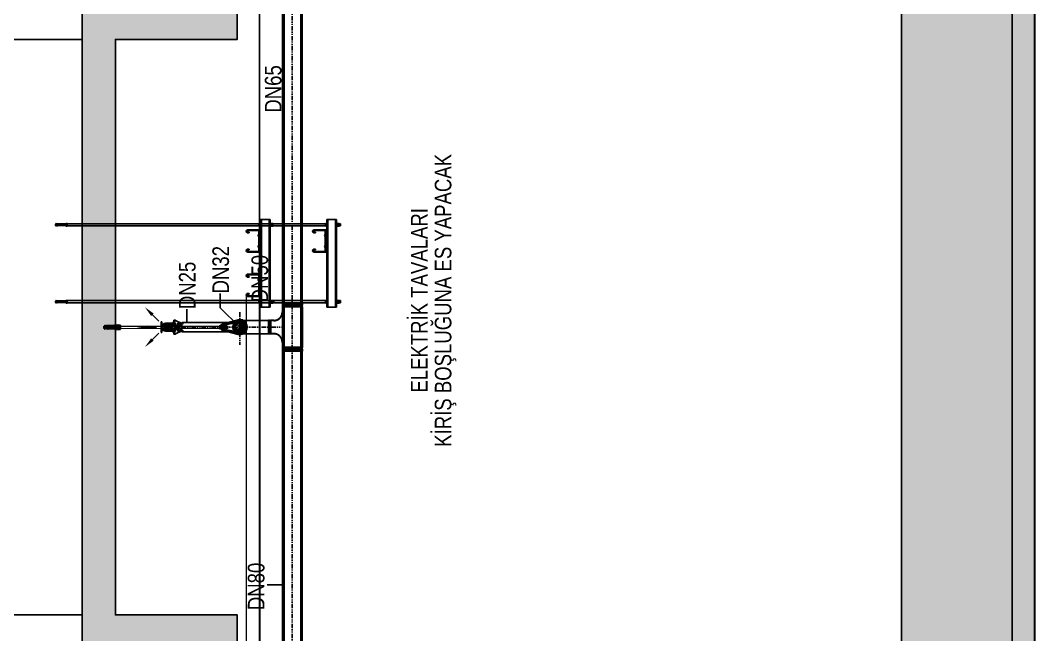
# Model space of a CAD drawing. Header units: millimetres. Extents: x -379292 to 1221486, y 92049 to 447512.
# Drawn here: x -29804 to -25218, y 187230 to 190005 of the extents above; entities that cross this region are included whole.
import ezdxf
from ezdxf.enums import TextEntityAlignment as Align

# ---------------------------------------------------------------- set-up
doc = ezdxf.new("R2010")
doc.units = ezdxf.units.MM
for name, pattern in [('ACISOTGB', [9, 4, -1, 1, -1, 1, -1]), ('CENTRE', [50.8, 31.75, -6.35, 6.35, -6.35]), ('HIDDEN', [9.525, 6.35, -3.175]), ('SOGUKSU1', [72, 60, -6, 0, -6])]:
    doc.linetypes.add(name, pattern=pattern)
for name, color, linetype in [('05_CONCRETE', 6, 'Continuous'), ('05_CONCRETE VIEW', 142, 'Continuous'), ('05_HATCH CONCRETE', 141, 'Continuous'), ('05_HATCH SOLID-1', 252, 'Continuous'), ('05_INSULATION MEMBRANE', 42, 'HIDDEN'), ('E-CT-TEXT', 7, 'Continuous'), ('M_FIRE_QRSC-K8-PENDENT SPRINKLER', 102, 'Continuous'), ('M_YANGIN_SPR_ CAP', 7, 'Continuous'), ('OZD_TAVA', 50, 'Continuous')]:
    doc.layers.add(name, color=color, linetype=linetype)
for name, color, linetype, lineweight in [('1-MIMARI', 8, 'Continuous', 9), ('1-YANGIN BORUSU-2', 5, 'SOGUKSU1', 30), ('1-YANGIN BORUSU-3', 1, 'SOGUKSU1', 30), ('e_kesit_cizgisi', 7, 'Continuous', 9)]:
    doc.layers.add(name, color=color, linetype=linetype, lineweight=lineweight)
doc.styles.add('DOA.ARIAL', font='arial.ttf')

# ---------------------------------------------------------------- blocks, each defined once
blk = doc.blocks.new('A$C6a8db8d0')
at = {"layer": '05_HATCH CONCRETE', "ltscale": 25, "transparency": 33554671}
h = blk.add_hatch(dxfattribs=at)
h.set_pattern_fill('ANSI33', color=256, scale=1.5, angle=180)
h.set_pattern_definition([(225, (-8686.666, 32930.851), (6.735192, -6.735192), []), (225, (-8693.402, 32930.851), (6.735192, -6.735192), [4.7625, -2.38125])])
h.paths.add_polyline_path([(-8675, 790), (-8675, 420), (-8725, 420), (-8725, 370), (9165, 370), (9165, 420), (9115, 420), (9115, 810), (9095, 810), (9095, 790), (5815, 790), (5815, 810), (5795, 810), (5795, 790), (-1895, 790), (-1895, 710), (-1845, 710), (-1845, 775), (-1635, 775), (-1635, 720), (-1595, 720), (-1595, 775), (-1335, 775), (-1335, 720), (-1295, 720), (-1295, 775), (-1090, 775), (-1090, 710), (-1040, 710), (-1040, 775), (-835, 775), (-835, 720), (-795, 720), (-795, 775), (-535, 775), (-535, 720), (-495, 720), (-495, 775), (-290, 775), (-290, 710), (-240, 710), (-240, 775), (-35, 775), (-35, 720), (5, 720), (5, 775), (265, 775), (265, 720), (305, 720), (305, 775), (510, 775), (510, 710), (560, 710), (560, 775), (765, 775), (765, 720), (805, 720), (805, 775), (1065, 775), (1065, 720), (1105, 720), (1105, 775), (1310, 775), (1310, 710), (1360, 710), (1360, 775), (1565, 775), (1565, 720), (1605, 720), (1605, 775), (1865, 775), (1865, 720), (1905, 720), (1905, 775), (2110, 775), (2110, 710), (2160, 710), (2160, 775), (2365, 775), (2365, 720), (2405, 720), (2405, 775), (2665, 775), (2665, 720), (2705, 720), (2705, 775), (2910, 775), (2910, 710), (2960, 710), (2960, 775), (3165, 775), (3165, 720), (3205, 720), (3205, 775), (3465, 775), (3465, 720), (3505, 720), (3505, 775), (3710, 775), (3710, 710), (3760, 710), (3760, 775), (3965, 775), (3965, 720), (4005, 720), (4005, 775), (4265, 775), (4265, 720), (4305, 720), (4305, 775), (4510, 775), (4510, 710), (4560, 710), (4560, 775), (4765, 775), (4765, 720), (4805, 720), (4805, 775), (5065, 775), (5065, 720), (5105, 720), (5105, 775), (5310, 775), (5310, 710), (5360, 710), (5360, 775), (5540, 775), (5540, 720), (5580, 720), (5580, 775), (5760, 775), (5760, 710), (5810, 710), (5810, 775), (6110, 775), (6110, 710), (6160, 710), (6160, 775), (6365, 775), (6365, 720), (6405, 720), (6405, 775), (6665, 775), (6665, 720), (6705, 720), (6705, 775), (6910, 775), (6910, 710), (6960, 710), (6960, 775), (7165, 775), (7165, 720), (7205, 720), (7205, 775), (7465, 775), (7465, 720), (7505, 720), (7505, 775), (7710, 775), (7710, 710), (7760, 710), (7760, 775), (7965, 775), (7965, 720), (8005, 720), (8005, 775), (8265, 775), (8265, 720), (8305, 720), (8305, 775), (8510, 775), (8510, 710), (8560, 710), (8560, 775), (8790, 775), (8790, 720), (8830, 720), (8830, 775), (9085, 775), (9085, 420), (-8645, 420), (-8645, 775), (-8270, 775), (-8270, 710), (-8220, 710), (-8220, 775), (-8015, 775), (-8015, 720), (-7975, 720), (-7975, 775), (-7715, 775), (-7715, 720), (-7675, 720), (-7675, 775), (-7470, 775), (-7470, 710), (-7420, 710), (-7420, 775), (-7215, 775), (-7215, 720), (-7175, 720), (-7175, 775), (-6915, 775), (-6915, 720), (-6875, 720), (-6875, 775), (-6670, 775), (-6670, 710), (-6620, 710), (-6620, 775), (-6415, 775), (-6415, 720), (-6375, 720), (-6375, 775), (-6115, 775), (-6115, 720), (-6075, 720), (-6075, 775), (-5870, 775), (-5870, 710), (-5820, 710), (-5820, 775), (-5615, 775), (-5615, 720), (-5575, 720), (-5575, 775), (-5315, 775), (-5315, 720), (-5275, 720), (-5275, 775), (-5070, 775), (-5070, 710), (-5020, 710), (-5020, 775), (-4815, 775), (-4815, 720), (-4775, 720), (-4775, 775), (-4515, 775), (-4515, 720), (-4475, 720), (-4475, 775), (-4270, 775), (-4270, 710), (-4220, 710), (-4220, 775), (-4015, 775), (-4015, 720), (-3975, 720), (-3975, 775), (-3715, 775), (-3715, 720), (-3675, 720), (-3675, 775), (-3470, 775), (-3470, 710), (-3420, 710), (-3420, 775), (-3215, 775), (-3215, 720), (-3175, 720), (-3175, 775), (-2915, 775), (-2915, 720), (-2875, 720), (-2875, 775), (-2670, 775), (-2670, 710), (-2620, 710), (-2620, 775), (-2435, 775), (-2435, 720), (-2395, 720), (-2395, 775), (-2175, 775), (-2175, 720), (-2135, 720), (-2135, 775), (-1955, 775), (-1955, 710), (-1905, 710), (-1905, 790)])
at = {"layer": '05_HATCH SOLID-1', "ltscale": 25}
h = blk.add_hatch(dxfattribs=at)
h.set_pattern_fill('AR-CONC', color=256, scale=0.025)
h.set_pattern_definition([(50, (-8686.6663, 32930.8506), (4.55461672, -0.39847714), [0.47625, -5.23875]), (355, (-8686.6663, 32930.8506), (-0.88108554, 4.77642113), [0.381, -4.1910146]), (100.451445, (-8686.287, 32930.8174), (3.6735312, 4.3779438), [0.4047502, -4.4522561]), (46.1842, (-8686.6663, 32932.1206), (6.776976, -1.0510582), [0.714375, -7.858125]), (96.635558, (-8686.1016, 32932.033), (5.9351034, 6.1856531), [0.6071256, -6.6783902]), (351.184151, (-8686.666, 32932.1206), (5.9351034, 6.1856531), [0.5714992, -6.2864933]), (21, (-8686.0313, 32931.803), (3.7903598, -2.55662995), [0.47625, -5.23875]), (326, (-8686.0313, 32931.803), (1.5450507, 4.60469915), [0.381, -4.191]), (71.451445, (-8685.7155, 32931.59), (5.3354105, 2.0480692), [0.4047502, -4.45224844]), (37.5, (-8686.6663, 32930.8506), (0.07721508, 2.11387597), [0, -4.1402, 0, -4.2545, 0, -4.206875]), (7.5, (-8686.6663, 32930.8506), (1.67049156, 2.50451437), [0, -2.4257, 0, -4.04495, 0, -1.603375]), (327.5, (-8688.0824, 32930.8506), (3.38976488, -0.1432186), [0, -1.5875, 0, -4.953, 0, -6.57225]), (317.5, (-8688.7174, 32930.8506), (3.70322953, 0.63566228), [0, -2.06375, 0, -3.2893, 0, -4.66725])])
h.paths.add_polyline_path([(9165, 360), (-8725, 360), (-8725, 370), (9165, 370)])
at = {"layer": '05_CONCRETE'}
for points in [[(-8725, 370), (9165, 370)], [(5795, 790), (-1895, 790)], [(-1090, 710), (-1040, 710), (-1040, 775), (-835, 775), (-835, 720), (-795, 720), (-795, 775), (-535, 775), (-535, 720), (-495, 720), (-495, 775), (-290, 775), (-290, 710), (-240, 710), (-240, 775), (-35, 775), (-35, 720), (5, 720), (5, 775), (265, 775), (265, 720), (305, 720)], [(9085, 420), (-8645, 420)]]:
    blk.add_lwpolyline(points, dxfattribs=at)
at = {"layer": '05_CONCRETE VIEW', "color": 250, "ltscale": 20, "flags": 128}
for points in [[(5, 790), (5, 1080)], [(265, 790), (265, 1080)]]:
    blk.add_lwpolyline(points, dxfattribs=at)
at = {"layer": '05_CONCRETE VIEW', "ltscale": 20, "flags": 128}
blk.add_lwpolyline([(505, 710), (-235, 710)], dxfattribs=at)
at = {"layer": '05_CONCRETE VIEW', "elevation": 0}
blk.add_lwpolyline([(9165, 360), (-8725, 360), (-8725, 370), (9165, 370)], close=True, dxfattribs=at)
at = {"layer": '05_INSULATION MEMBRANE', "color": 1, "ltscale": 5, "const_width": 0.2, "elevation": 0}
blk.add_lwpolyline([(-8675.3, 790), (-8675.3, 420.29), (-8725.3, 420.29), (-8725.3, 359.5), (9165.29, 359.5)], dxfattribs=at)
blk = doc.blocks.new('smn')
for p, q in [((-0.8, 0.55), (-0.65, 0.64)), ((-0.8, 0.55), (-0.8, 0.09)), ((-0.8, 0.09), (-0.65, 0)), ((0.65, 0.64), (-0.65, 0.64)), ((0.65, 0), (-0.65, 0)), ((-0.4, 0.55), (-0.4, 0.09)), ((0.4, 0.55), (0.4, 0.09)), ((0.8, 0.55), (0.65, 0.64)), ((0.8, 0.09), (0.65, 0)), ((0.8, 0.55), (0.8, 0.09))]:
    blk.add_line(p, q)
for centre, radius, start, end in [((-0.65, 0.24), 0.404, 51.78679, 90), ((-0.65, 0.4), 0.404, 270, 308.21321), ((0, -0.33), 0.967, 65.5673, 114.4327), ((0, 0.97), 0.967, 245.5673, 294.4327), ((0.65, 0.24), 0.404, 90, 128.21321), ((0.65, 0.4), 0.404, 231.78679, 270)]:
    blk.add_arc(centre, radius, start, end)
blk = doc.blocks.new('A$C23387eba')
h = blk.add_hatch()
h.set_pattern_fill('ANSI31', color=241, scale=1500, style=0)
h.set_pattern_definition([(315, (-421266.87, 1258294.907), (10.60660172, 10.60660172), [])])
h.paths.add_polyline_path([(44, 395), (64, 506), (57, 516), (53, 516), (32, 396), (32, 68), (44, 68)])
h.paths.add_polyline_path([(-44, 68), (-32, 68), (-32, 396), (-53, 516), (-57, 516), (-64, 506), (-44, 395)])
h = blk.add_hatch()
h.set_pattern_fill('ANSI31', color=241, scale=1000, angle=90, style=0)
h.set_pattern_definition([(45, (-421266.87, 1258294.907), (-7.07106781, 7.07106781), [])])
edge = h.paths.add_edge_path()
edge.add_line((-26, 496), (-35, 496))
edge.add_ellipse((-35, 484), major_axis=(-8.49, 8.49), ratio=1, start_angle=-45, end_angle=55)
edge.add_line((-47, 482), (-41, 446))
edge.add_ellipse((-29, 448), major_axis=(8.49, 8.49), ratio=1, start_angle=145, end_angle=225)
edge.add_line((-29, 436), (-26, 436))
edge.add_line((-26, 436), (-26, 496))
edge = h.paths.add_edge_path()
edge.add_line((26, 496), (35, 496))
edge.add_ellipse((35, 484), major_axis=(8.49, 8.49), ratio=1, start_angle=305, end_angle=405, ccw=False)
edge.add_line((47, 482), (41, 446))
edge.add_ellipse((29, 448), major_axis=(-8.49, 8.49), ratio=1, start_angle=135, end_angle=215, ccw=False)
edge.add_line((29, 436), (26, 436))
edge.add_line((26, 436), (26, 496))
at = {"color": 241}
for p, q in [((-64, 506, 996), (-57, 516, 996)), ((-44, 395, 996), (-64, 506, 996)), ((-57, 516, 996), (-32, 516, 996)), ((-32, 396, 996), (-53, 516, 996)), ((-41, 446, 996), (-47, 482, 996)), ((-35, 496, 996), (35, 496, 996)), ((-32, 530, 996), (-26, 536, 996)), ((-32, 496, 996), (-32, 530, 996)), ((-32, 436, 996), (-32, 496, 996)), ((-26, 536, 996), (-26, 496, 996)), ((-26, 536, 996), (26, 536, 996)), ((-26, 496, 996), (-26, 436, 996)), ((-26, 496, 996), (-26, 436, 996)), ((32, 530, 996), (26, 536, 996)), ((26, 536, 996), (26, 496, 996)), ((26, 496, 996), (26, 436, 996)), ((32, 496, 996), (32, 530, 996)), ((32, 396, 996), (53, 516, 996)), ((32, 516, 996), (57, 516, 996)), ((32, 436, 996), (32, 496, 996)), ((47, 482, 996), (41, 446, 996)), ((44, 394, 996), (64, 506, 996)), ((64, 506, 996), (57, 516, 996)), ((-44, 68, 996), (-44, 395, 996)), ((-26, 68, 996), (-44, 68, 996)), ((-26, 68, 996), (-44, 68, 996)), ((-32, 68, 996), (-32, 436, 996)), ((29, 436, 996), (-29, 436, 996)), ((-26, 436, 996), (-26, 68, 996)), ((26, 436, 996), (26, 68, 996)), ((44, 68, 996), (26, 68, 996)), ((44, 68, 996), (26, 68, 996)), ((32, 68, 996), (32, 436, 996)), ((44, 68, 996), (44, 396, 996))]:
    blk.add_line(p, q, dxfattribs=at)
at = {"color": 241, "extrusion": (0, 0, -1)}
for centre, major_axis, start_param, end_param in [((-35, 484, 996), (-8.49, 8.49), 5.323254, 7.068583), ((35, 484, 996), (8.49, 8.49), -0.785399, 0.95993), ((-29, 448, 996), (-8.49, 8.49), 3.92699, 5.323254), ((29, 448, 996), (-8.49, 8.49), 2.530727, 3.92699)]:
    blk.add_ellipse(centre, major_axis=major_axis, ratio=1, start_param=start_param, end_param=end_param, dxfattribs=at)
at = {"layer": 'E-CT-TEXT'}
for p, q in [((-52, 64), (52, 64)), ((-52, 64), (-52, 56)), ((-52, 56), (52, 56)), ((52, 64), (52, 56))]:
    blk.add_line(p, q, dxfattribs=at)
at = {"layer": 'E-CT-TEXT', "xscale": 80, "yscale": 80, "zscale": 80}
blk.add_blockref('smn', (0, 0), dxfattribs=at)
blk = doc.blocks.new('cıvata -pul')
for p, q in [((52, 59), (-52, 59)), ((-52, 59), (-52, 54)), ((52, 54), (-52, 54)), ((52, 59), (52, 54))]:
    blk.add_line(p, q)
at = {"xscale": 80, "yscale": 80, "zscale": 80}
blk.add_blockref('smn', (0, 0), dxfattribs=at)
blk = doc.blocks.new('CIVATA')
for p, q in [((-21.5, 0.1, -5674.6), (-20.1, 0.1, -5674.6)), ((-20.1, 0.1, -5674.6), (-20.1, -0.1, -5674.6)), ((-18.9, 5.9, -5674.6), (-18.5, 5.9, -5674.6)), ((-18.5, 5.9, -5674.6), (-18.5, -5.9, -5674.6)), ((-18.5, 3, -5674.6), (-7, 3, -5674.6)), ((-18.5, 3, -5674.6), (-16.7, 1.9, -1418.7)), ((-16.7, 1.9, -1418.7), (-16.7, -1.9, -1418.7)), ((-15.6, -6.7, -5674.6), (-15.6, 6.7, -5674.6)), ((-15.6, 6.7, -5674.6), (-14.9, 6.7, -5674.6)), ((-14.9, 6.7, -5674.6), (-14.9, -4.9, -5674.6)), ((-14.2, 6, -5674.6), (-14.9, 4.9, -5674.6)), ((-10.7, 6, -5674.6), (-14.2, 6, -5674.6)), ((-10.7, 3, -5674.6), (-14.2, 3, -5674.6)), ((-10.7, 6, -5674.6), (-10.1, 4.9, -5674.6)), ((-10.1, 4.9, -5674.6), (-10.1, -4.9, -5674.6)), ((-7, 3, -1418.7), (-7, -3, -1418.7)), ((-21.5, -0.1, -5674.6), (-20.1, -0.1, -5674.6)), ((-18.5, -5.9, -5674.6), (-18.9, -5.9, -5674.6)), ((-18.5, -3, -5674.6), (-16.7, -1.9, -1418.7)), ((-18.5, -3, -5674.6), (-7, -3, -5674.6)), ((-15.6, -6.7, -5674.6), (-14.9, -6.7, -5674.6)), ((-14.9, -4.6, -5674.6), (-14.9, -6.7, -5674.6)), ((-14.2, -6, -5674.6), (-14.9, -4.9, -5674.6)), ((-10.7, -3, -5674.6), (-14.2, -3, -5674.6)), ((-10.7, -6, -5674.6), (-14.2, -6, -5674.6)), ((-10.7, -6, -5674.6), (-10.1, -4.9, -5674.6))]:
    blk.add_line(p, q)
for centre, radius, start, end in [((-14.4, 0.3, -5674.6), 7.17, 129.56707, 181.67754), ((-11.8, 4.9, -5674.6), 3.03, 180, 218.21321), ((-7.6, 0, -5674.6), 7.25, 155.5673, 204.4327), ((-13.1, 4.9, -5674.6), 3.03, 321.78679, 0), ((-17.3, 0, -5674.6), 7.25, 335.5673, 24.4327), ((-14.4, -0.3, -5674.6), 7.17, 178.32246, 230.43293), ((-11.8, -4.9, -5674.6), 3.03, 141.78679, 180), ((-13.1, -4.9, -5674.6), 3.03, 0, 38.21321)]:
    blk.add_arc(centre, radius, start, end)
blk = doc.blocks.new('10-10-10')
at = {"layer": 'e_kesit_cizgisi', "ltscale": 25}
for p, q in [((-0.51, 0), (0.51, 0)), ((34.23, 0, -0.66), (35.25, 0, -0.66))]:
    blk.add_line(p, q, dxfattribs=at)
at = {"layer": 'OZD_TAVA', "color": 31, "true_color": 0xfecc66}
for p, q in [((-0.51, 0), (-0.51, -116.54, -0.23)), ((0.51, 0), (0.51, -116.54, -0.23)), ((34.23, 0, -0.68), (34.23, -86.62, -0.52)), ((35.25, 0, -0.68), (35.25, -86.62, -0.52)), ((34.23, -87.13, -0.51), (34.23, -91.74, -0.51)), ((35.25, -87.13, -0.51), (35.25, -91.74, -0.51)), ((-0.51, -93.36, -0.22), (-0.51, -92.85, -0.22)), ((0.51, -93.35, -0.22), (-0.51, -93.35, -0.22)), ((0.51, -93.36, -0.22), (0.51, -92.85, -0.22)), ((34.23, -92.24, -0.5), (34.23, -92.35, -0.5)), ((34.23, -92.85, -0.5), (34.23, -116.54, -0.46)), ((34.23, -93.36, -0.46), (34.23, -92.85, -0.46)), ((35.25, -92.24, -0.5), (35.25, -92.35, -0.5)), ((35.25, -92.85, -0.5), (35.25, -116.54, -0.46)), ((35.25, -93.36, -0.46), (35.25, -92.85, -0.46)), ((-0.51, -123.36, -0.22), (-0.51, -122.85, -0.22)), ((0.51, -123.35, -0.22), (-0.51, -123.35, -0.22)), ((0.51, -123.36, -0.22), (0.51, -122.85, -0.22)), ((34.23, -123.36, -0.46), (34.23, -122.85, -0.46)), ((35.25, -123.35, -0.46), (34.23, -123.35, -0.46)), ((35.25, -123.36, -0.46), (35.25, -122.85, -0.46))]:
    blk.add_line(p, q, dxfattribs=at)
at = {"layer": 'OZD_TAVA', "color": 140}
for p, q in [((2.43, -81.56, -0.22), (2.43, -86.75, -0.22)), ((2.73, -81.34, -0.22), (2.73, -86.45, -0.22)), ((3.48, -81.34, -0.22), (3.48, -82.18, -0.22)), ((3.48, -82.18, -0.22), (3.78, -82.18, -0.22)), ((3.78, -81.56, -0.22), (3.78, -82.18, -0.22)), ((11.09, -81.56, -0.22), (11.09, -82.18, -0.22)), ((11.39, -82.18, -0.22), (11.09, -82.18, -0.22)), ((11.39, -81.34, -0.22), (11.39, -82.18, -0.22)), ((12.13, -81.34, -0.22), (12.13, -86.45, -0.22)), ((12.43, -81.56, -0.22), (12.43, -86.75, -0.22)), ((12.43, -81.56, -0.22), (12.43, -86.75, -0.22)), ((2.43, -86.75, -0.22), (12.44, -86.75, -0.46)), ((2.73, -86.45, -0.22), (12.15, -86.45, -0.46))]:
    blk.add_line(p, q, dxfattribs=at)
at = {"layer": 'OZD_TAVA', "color": 112}
for p, q in [((22.44, -81.56, -0.22), (22.44, -86.75, -0.22)), ((22.73, -81.34, -0.22), (22.73, -86.45, -0.22)), ((23.48, -81.34, -0.22), (23.48, -82.18, -0.22)), ((23.48, -82.18, -0.22), (23.78, -82.18, -0.22)), ((23.78, -81.56, -0.22), (23.78, -82.18, -0.22)), ((31.09, -81.56, -0.22), (31.09, -82.18, -0.22)), ((31.39, -82.18, -0.22), (31.09, -82.18, -0.22)), ((31.39, -81.34, -0.22), (31.39, -82.18, -0.22)), ((32.13, -81.34, -0.22), (32.13, -86.45, -0.22)), ((32.43, -81.56, -0.22), (32.43, -86.75, -0.22)), ((22.43, -86.75, -0.22), (32.44, -86.75, -0.46)), ((22.73, -86.45, -0.22), (32.15, -86.45, -0.46))]:
    blk.add_line(p, q, dxfattribs=at)
at = {"layer": 'OZD_TAVA', "color": 252}
for p, q in [((-2.42, -87.15, -0.46), (-2.42, -91.65, -0.46)), ((12.42, -87.15, -0.46), (-2.42, -87.15, -0.46)), ((37.16, -87.65, -0.46), (-2.42, -87.65, -0.46)), ((37.16, -91.15, -0.46), (-2.42, -91.15, -0.46)), ((12.42, -91.65, -0.46), (-2.42, -91.65, -0.46)), ((13.49, -87.15, -0.46), (0.33, -87.15, -0.46)), ((34.94, -91.65, -0.94), (0.81, -91.65, -0.46)), ((31.37, -87.15, -0.46), (13.49, -87.15, -0.46)), ((34.94, -87.15, -0.46), (31.37, -87.15, -0.46)), ((32.32, -87.15, -0.46), (37.16, -87.15, -0.46)), ((32.32, -91.65, -0.46), (37.16, -91.65, -0.46)), ((37.16, -87.15, -0.46), (37.16, -91.65, -0.46)), ((37.16, -87.15, -0.46), (37.16, -91.65, -0.46)), ((-2.42, -117.15, -0.46), (-2.42, -121.65, -0.46)), ((12.42, -117.15, -0.46), (-2.42, -117.15, -0.46)), ((37.16, -117.65, -0.46), (-2.42, -117.65, -0.46)), ((13.49, -117.15, -0.46), (0.33, -117.15, -0.46)), ((31.37, -117.15, -0.46), (13.49, -117.15, -0.46)), ((34.94, -117.15, -0.46), (31.37, -117.15, -0.46)), ((32.32, -117.15, -0.46), (37.16, -117.15, -0.46)), ((37.16, -117.15, -0.46), (37.16, -121.65, -0.46)), ((37.16, -117.15, -0.46), (37.16, -121.65, -0.46)), ((37.16, -121.15, -0.46), (-2.42, -121.15, -0.46)), ((12.42, -121.65, -0.46), (-2.42, -121.65, -0.46)), ((34.94, -121.65, -0.94), (0.81, -121.65, -0.46)), ((32.32, -121.65, -0.46), (37.16, -121.65, -0.46))]:
    blk.add_line(p, q, dxfattribs=at)
at = {"layer": 'OZD_TAVA', "color": 3}
for p, q in [((22.43, -111.56, -0.22), (22.43, -116.75, -0.22)), ((22.73, -111.34, -0.22), (22.73, -116.45, -0.22)), ((23.48, -111.34, -0.22), (23.48, -112.18, -0.22)), ((23.48, -112.18, -0.22), (23.78, -112.18, -0.22)), ((23.78, -111.56, -0.22), (23.78, -112.18, -0.22)), ((31.09, -111.56, -0.22), (31.09, -112.18, -0.22)), ((31.39, -112.18, -0.22), (31.09, -112.18, -0.22)), ((31.39, -111.34, -0.22), (31.39, -112.18, -0.22)), ((32.13, -111.34, -0.22), (32.13, -116.45, -0.22)), ((32.43, -111.56, -0.22), (32.43, -116.75, -0.22)), ((22.43, -116.75, -0.22), (32.44, -116.75, -0.46)), ((22.73, -116.45, -0.22), (32.15, -116.45, -0.46))]:
    blk.add_line(p, q, dxfattribs=at)
at = {"layer": 'OZD_TAVA', "color": 140}
for centre, radius, start, end in [((3.11, -81.44, -0.22), 0.684, 349.6444, 190.3556), ((3.11, -81.44, -0.22), 0.385, 13.8185, 166.1815), ((11.76, -81.44, -0.22), 0.684, 349.6444, 190.3556), ((11.76, -81.44, -0.22), 0.385, 13.8185, 166.1815)]:
    blk.add_arc(centre, radius, start, end, dxfattribs=at)
at = {"layer": 'OZD_TAVA', "color": 112}
for centre, radius, start, end in [((23.11, -81.44, -0.22), 0.684, 349.6444, 190.3556), ((23.11, -81.44, -0.22), 0.385, 13.8185, 166.1815), ((31.76, -81.44, -0.22), 0.684, 349.6444, 190.3556), ((31.76, -81.44, -0.22), 0.385, 13.8185, 166.1815)]:
    blk.add_arc(centre, radius, start, end, dxfattribs=at)
at = {"layer": 'OZD_TAVA', "color": 3}
for centre, radius, start, end in [((23.11, -111.44, -0.22), 0.684, 349.6444, 190.3556), ((23.11, -111.44, -0.22), 0.385, 13.8185, 166.1815), ((31.76, -111.44, -0.22), 0.684, 349.6444, 190.3556), ((31.76, -111.44, -0.22), 0.385, 13.8185, 166.1815)]:
    blk.add_arc(centre, radius, start, end, dxfattribs=at)
at = {"layer": 'E-CT-TEXT', "xscale": 0.009855724012972203, "yscale": 0.009855724012972203, "zscale": 0.009855724012972203}
for p in [(0, -87.13, -0.22), (34.74, -87.13, -0.45), (0, -92.24, -0.22), (34.74, -92.24, -0.46), (0, -92.85, -0.22), (34.74, -92.85, -0.46), (0, -117.13, -0.22), (34.74, -117.13, -0.45), (0, -122.24, -0.22), (0, -122.85, -0.22), (34.74, -122.24, -0.46), (34.74, -122.85, -0.46)]:
    blk.add_blockref('cıvata -pul', p, dxfattribs=at)
at = {"layer": 'E-CT-TEXT', "yscale": 0.08000000000000028}
for p, xscale, zscale, rotation in [((4.98, -87.93, 453.72), -0.08000000000000028, 0.08000000000000003, 90), ((9.89, -87.93, 453.72), 0.08000000000000028, 0.08000000000000028, 270), ((24.98, -87.93, 453.72), -0.08000000000000028, 0.08000000000000003, 90), ((29.89, -87.93, 453.72), 0.08000000000000028, 0.08000000000000028, 270), ((24.98, -117.93, 453.72), -0.08000000000000028, 0.08000000000000003, 90), ((29.89, -117.93, 453.72), 0.08000000000000028, 0.08000000000000028, 270)]:
    blk.add_blockref('CIVATA', p, dxfattribs=dict(at, xscale=xscale, zscale=zscale, rotation=rotation))
at = {"layer": 'e_kesit_cizgisi', "ltscale": 25, "xscale": 0.01, "yscale": 0.01, "zscale": 0.01}
for p in [(-0.01, 0), (34.73, 0, -0.66)]:
    blk.add_blockref('A$C23387eba', p, dxfattribs=at)
blk = doc.blocks.new('A$C12965CA4')
at = {"layer": 'M_FIRE_QRSC-K8-PENDENT SPRINKLER'}
for p, q in [((148.8, 432.3, -796227.1), (148.8, 397.9, -796227.1)), ((200.7, 432.3, -796227.1), (200.7, 397.9, -796227.1)), ((126.1, 366.2, -796227.1), (126.1, 377.4, -796227.1)), ((126.1, 377.4, -796227.1), (126.1, 377.4, -796227.1)), ((126.6, 365.7, -796227.1), (147, 365.7, -796227.1)), ((130.9, 380.7, -796227.1), (130.9, 368.6, -796227.1)), ((141.4, 369.8, -796227.1), (141.4, 356.5, -796227.1)), ((208.1, 369.8, -796227.1), (141.4, 369.8, -796227.1)), ((208.1, 356.5, -796227.1), (141.4, 356.5, -796227.1)), ((145.1, 391, -796227.1), (166.6, 399.4, -796227.1)), ((148.8, 397.9, -796227.1), (145.1, 391, -796227.1)), ((148.8, 420.2, -796227.1), (200.7, 420.2, -796227.1)), ((194.8, 371.2, -796227.1), (154.8, 370.7, -796227.1)), ((156.9, 378.7, -796227.1), (192.6, 378.7, -796227.1)), ((189.8, 392.5, -796227.1), (159.8, 392.5, -796227.1)), ((159.8, 392.5, -796227.1), (159.8, 369.8, -796227.1)), ((189.8, 391.4, -796227.1), (159.8, 391, -796227.1)), ((189.8, 390, -796227.1), (159.8, 389.7, -796227.1)), ((189.8, 388.7, -796227.1), (159.8, 388.3, -796227.1)), ((189.8, 387.3, -796227.1), (159.8, 386.9, -796227.1)), ((189.8, 385.9, -796227.1), (159.8, 385.6, -796227.1)), ((189.8, 384.6, -796227.1), (159.8, 384.2, -796227.1)), ((189.8, 383.2, -796227.1), (159.8, 382.8, -796227.1)), ((189.8, 381.8, -796227.1), (159.8, 381.5, -796227.1)), ((189.8, 380.5, -796227.1), (159.8, 380.1, -796227.1)), ((189.8, 379.1, -796227.1), (159.8, 378.7, -796227.1)), ((189.8, 377.7, -796227.1), (159.8, 377.3, -796227.1)), ((189.8, 376.4, -796227.1), (159.8, 376, -796227.1)), ((189.8, 375, -796227.1), (159.8, 374.6, -796227.1)), ((189.8, 373.6, -796227.1), (159.8, 373.2, -796227.1)), ((189.8, 372.2, -796227.1), (159.8, 371.9, -796227.1)), ((160.7, 419, -796227.1), (160.7, 406.8, -796227.1)), ((164.2, 420.2, -796227.1), (185.3, 420.2, -796227.1)), ((164.2, 405.6, -796227.1), (185.3, 405.6, -796227.1)), ((164.6, 420.2, -796227.1), (184.9, 420.2, -796227.1)), ((166.6, 398.7, -796227.1), (166.6, 405.6, -796227.1)), ((166.6, 398.7, -796227.1), (168, 396.4, -796227.1)), ((182.9, 398.7, -796227.1), (166.6, 398.7, -796227.1)), ((167.7, 419, -796227.1), (167.7, 406.8, -796227.1)), ((168, 396.4, -796227.1), (168, 405.6, -796227.1)), ((168, 396.4, -796227.1), (181.5, 396.4, -796227.1)), ((181.5, 396.4, -796227.1), (181.5, 405.6, -796227.1)), ((182.9, 398.7, -796227.1), (181.5, 396.4, -796227.1)), ((181.8, 419, -796227.1), (181.8, 406.8, -796227.1)), ((182.9, 398.7, -796227.1), (182.9, 405.6, -796227.1)), ((204.5, 391, -796227.1), (182.9, 399.4, -796227.1)), ((188.8, 419, -796227.1), (188.8, 406.8, -796227.1)), ((189.8, 392.5, -796227.1), (189.8, 369.8, -796227.1)), ((200.7, 397.9, -796227.1), (204.5, 391, -796227.1)), ((222.9, 365.7, -796227.1), (202.5, 365.7, -796227.1)), ((208.1, 369.8, -796227.1), (208.1, 356.5, -796227.1)), ((218.7, 380.7, -796227.1), (218.7, 368.6, -796227.1)), ((223.5, 377.5, -796227.1), (223.4, 377.5, -796227.1)), ((223.5, 366.2, -796227.1), (223.5, 377.5, -796227.1)), ((166.4, 284.4, -796227.1), (136.8, 281.9, -796227.1)), ((147.6, 348.2, -796227.1), (147.6, 306.5, -796227.1)), ((154.8, 351.5, -796227.1), (150.9, 351.5, -796227.1)), ((194.8, 351.5, -796227.1), (154.8, 351.5, -796227.1)), ((194.8, 347.7, -796227.1), (154.8, 347.7, -796227.1)), ((156.8, 347.7, -796227.1), (157.6, 343.6, -796227.1)), ((157.6, 343.6, -796227.1), (157.6, 307.4, -796227.1)), ((192, 343.6, -796227.1), (157.6, 343.6, -796227.1)), ((192, 341.8, -796227.1), (157.6, 341.8, -796227.1)), ((157.6, 332.1, -796227.1), (158.4, 332.1, -796227.1)), ((158.4, 332.1, -796227.1), (158.4, 341.8, -796227.1)), ((159, 347.7, -796227.1), (159.8, 343.6, -796227.1)), ((165.3, 341.8, -796227.1), (165.3, 341, -796227.1)), ((184.2, 341, -796227.1), (165.3, 341, -796227.1)), ((171.4, 303.4, -796227.1), (166.4, 284.4, -796227.1)), ((166.4, 284.4, -796227.1), (174.8, 284.4, -796227.1)), ((170.4, 281.9, -796227.1), (174.8, 284.4, -796227.1)), ((171.4, 341, -796227.1), (171.4, 303.4, -796227.1)), ((178.1, 303.4, -796227.1), (171.4, 303.4, -796227.1)), ((183.2, 284.4, -796227.1), (174.8, 284.4, -796227.1)), ((179.1, 281.9, -796227.1), (174.8, 284.4, -796227.1)), ((178.1, 341, -796227.1), (178.1, 303.4, -796227.1)), ((178.1, 303.4, -796227.1), (183.2, 284.4, -796227.1)), ((183.2, 284.4, -796227.1), (212.8, 281.9, -796227.1)), ((184.2, 341.8, -796227.1), (184.2, 341, -796227.1)), ((190.5, 347.7, -796227.1), (189.8, 343.6, -796227.1)), ((191.2, 332.1, -796227.1), (191.2, 341.8, -796227.1)), ((192, 332.1, -796227.1), (191.2, 332.1, -796227.1)), ((192.7, 347.7, -796227.1), (192, 343.6, -796227.1)), ((192, 343.6, -796227.1), (192, 307.4, -796227.1)), ((194.8, 351.5, -796227.1), (198.6, 351.5, -796227.1)), ((201.9, 348.2, -796227.1), (201.9, 306.5, -796227.1)), ((136.8, 281.9, -796227.1), (136.8, 278.4, -796227.1)), ((136.8, 281.9, -796227.1), (180.6, 281.9, -796227.1)), ((212.8, 278.4, -796227.1), (136.8, 278.4, -796227.1)), ((136.8, 278.4, -796227.1), (212.8, 278.4, -796227.1)), ((212.8, 281.9, -796227.1), (169, 281.9, -796227.1)), ((170.4, 278.4, -796227.1), (170.4, 281.9, -796227.1)), ((179.1, 278.4, -796227.1), (179.1, 281.9, -796227.1)), ((212.8, 281.9, -796227.1), (212.8, 278.4, -796227.1))]:
    blk.add_line(p, q, dxfattribs=at)
at = {"layer": 'M_FIRE_QRSC-K8-PENDENT SPRINKLER', "elevation": -796227.1}
for points in [[(88.1, 216), (134, 261.9)], [(174.8, 180.1), (174.8, 245)], [(261.4, 216), (215.5, 261.9)]]:
    blk.add_lwpolyline(points, dxfattribs=at)
at = {"layer": 'M_FIRE_QRSC-K8-PENDENT SPRINKLER'}
for centre, radius, start, end in [((138.6, 426.9, -796227.1), 10.2, 336.88958, 0), ((-1041.9, -107.8, -796227.1), 1351.9, 21.18313, 23.15449), ((126.1, 382.6, -796227.1), 5.11, 270, 338.81687), ((125.4, 410.9, -796227.1), 42.7, 270.94131, 306.03331), ((126.6, 366.2, -796227.1), 0.511, 180, 270), ((1391.4, -107.8, -796227.1), 1351.9, 156.88958, 158.81687), ((174.8, 273.9, -796227.1), 95.9, 73.18669, 106.81331), ((156.9, 368.5, -796227.1), 10.2, 90, 129.10918), ((151, 353, -796227.1), 4.03, 337.47288, 59.03011), ((164.2, 414.5, -796227.1), 5.73, 90, 127.87888), ((164.2, 411.3, -796227.1), 5.73, 232.12112, 270), ((164.2, 414.5, -796227.1), 5.73, 52.12112, 90), ((164.2, 411.3, -796227.1), 5.73, 270, 307.87888), ((174.8, 399.1, -796227.1), 21.1, 70.52878, 109.47122), ((174.8, 426.7, -796227.1), 21.1, 250.52878, 289.47122), ((185.3, 414.5, -796227.1), 5.73, 90, 127.87888), ((185.3, 411.3, -796227.1), 5.73, 232.12112, 270), ((185.3, 414.5, -796227.1), 5.73, 52.12112, 90), ((185.3, 411.3, -796227.1), 5.73, 270, 307.87888), ((192.6, 368.5, -796227.1), 10.2, 50.89082, 90), ((198.5, 353, -796227.1), 4.03, 120.96989, 202.52712), ((224.2, 410.9, -796227.1), 42.7, 233.96669, 269.05869), ((223.4, 382.6, -796227.1), 5.11, 201.18313, 270), ((222.9, 366.2, -796227.1), 0.511, 270, 0), ((150.9, 348.2, -796227.1), 3.33, 90, 180), ((170, 306.5, -796227.1), 22.4, 179.95525, 260.6114), ((154.8, 349.6, -796227.1), 1.88, 90, 270), ((171.1, 305.4, -796227.1), 13.6, 171.71727, 258.73693), ((178.5, 305.4, -796227.1), 13.6, 281.26307, 8.28273), ((179.5, 306.5, -796227.1), 22.4, 279.3886, 0.04475), ((194.8, 349.6, -796227.1), 1.88, 270, 90), ((198.6, 348.2, -796227.1), 3.33, 0, 90)]:
    blk.add_arc(centre, radius, start, end, dxfattribs=at)
for points in [[(96.6, 207.5, -796227.1), (37.2, 165.1, -796227.1), (79.6, 224.4, -796227.1)], [(269.9, 224.4, -796227.1), (312.3, 165.1, -796227.1), (252.9, 207.5, -796227.1)], [(186.8, 180.1, -796227.1), (174.8, 108.1, -796227.1), (162.8, 180.1, -796227.1)]]:
    blk.add_solid(points, dxfattribs=at)
blk = doc.blocks.new('*U1153')
h = blk.add_hatch()
h.set_pattern_fill('ANSI31', color=256, scale=0.1, angle=180)
h.set_pattern_definition([(225, (-1e-07, -6.29572), (0.224506, -0.224506), [])])
h.paths.add_polyline_path([(-2.12, 0, 1), (2.12, 0, 1)])
h.paths.add_polyline_path([(1.79, 0, -1), (-1.8, 0, -1)], flags=16)
h = blk.add_hatch(color=256)
h.dxf.hatch_style = 1
h.paths.add_polyline_path([(0, -1.8, 1), (0, 0, -1), (0, 1.79, 0.414214), (-1.8, 0, 0.414214)])
at = {"color": 7, "ltscale": 0.5}
for p, q in [((-0.69, 60.11), (-0.61, 60.35)), ((-0.69, 59.58), (-0.69, 60.11)), ((-0.61, 60.35), (-0.33, 60.35)), ((-0.47, 60.5), (-0.6, 60.9)), ((-0.54, 61.22), (0.62, 61.22)), ((-0.54, 61.1), (0.62, 61.1)), ((-0.47, 60.35), (-0.47, 60.5)), ((-0.47, 60.5), (0.55, 60.5)), ((-0.33, 60.35), (0.04, 59.98)), ((0.41, 60.35), (0.04, 59.98)), ((0.04, 59.98), (0.04, 59.61)), ((0.69, 60.35), (0.41, 60.35)), ((0.55, 60.5), (0.68, 60.9)), ((0.55, 60.35), (0.55, 60.5)), ((0.77, 60.11), (0.69, 60.35)), ((0.77, 59.58), (0.77, 60.11)), ((-0.69, 59.58), (-0.61, 59.49)), ((-0.69, 58.53), (-0.61, 58.62)), ((-0.69, 56.59), (-0.69, 58.53)), ((-0.69, 57.9), (-0.66, 58.34)), ((-0.69, 57.9), (-0.42, 57.9)), ((-0.69, 57.26), (-0.66, 57.7)), ((-0.69, 57.26), (-0.42, 57.26)), ((-0.69, 56.59), (0.77, 56.59)), ((-0.69, 56.18), (-0.69, 56.4)), ((0.77, 56.4), (-0.69, 56.4)), ((-0.66, 58.34), (-0.42, 58.34)), ((-0.66, 57.7), (-0.42, 57.7)), ((-0.61, 58.62), (-0.61, 59.49)), ((-0.42, 58.34), (-0.42, 57.9)), ((-0.42, 57.7), (-0.42, 57.26)), ((-0.22, 59.61), (0.3, 59.61)), ((-0.22, 59.61), (-0.22, 58.82)), ((-0.22, 59.26), (0.3, 59.26)), ((-0.22, 58.82), (0.04, 58.56)), ((-0.08, 57.02), (-0.08, 56.82)), ((0.3, 58.82), (0.04, 58.56)), ((0.04, 58.56), (0.04, 57.14)), ((0.16, 57.02), (0.16, 56.82)), ((0.3, 59.61), (0.3, 58.82)), ((0.74, 58.34), (0.5, 58.34)), ((0.5, 58.34), (0.5, 57.9)), ((0.77, 57.9), (0.5, 57.9)), ((0.74, 57.7), (0.5, 57.7)), ((0.5, 57.7), (0.5, 57.26)), ((0.77, 57.26), (0.5, 57.26)), ((0.77, 59.58), (0.69, 59.49)), ((0.69, 58.62), (0.69, 59.49)), ((0.77, 58.53), (0.69, 58.62)), ((0.77, 57.9), (0.74, 58.34)), ((0.77, 57.26), (0.74, 57.7)), ((0.77, 56.59), (0.77, 58.53)), ((0.77, 56.18), (0.77, 56.4))]:
    blk.add_line(p, q, dxfattribs=at)
at = {"color": 7}
for p, q in [((-1.17, 55.93), (-1.17, 56.18)), ((-1.17, 56.18), (1.23, 56.18)), ((-1.17, 55.93), (1.23, 55.93)), ((-0.88, 55.84), (-0.88, 55.02)), ((-0.58, 55.84), (-0.58, 55.02)), ((0.64, 55.84), (0.64, 55.02)), ((0.94, 55.84), (0.94, 55.02)), ((1.23, 55.93), (1.23, 56.18)), ((-0.88, 54.84), (-0.88, 54.02)), ((-0.73, 54.93), (0.79, 54.93)), ((-0.73, 53.93), (0.79, 53.93)), ((-0.58, 54.84), (-0.58, 54.02)), ((0.64, 54.84), (0.64, 54.02)), ((0.94, 54.84), (0.94, 54.02))]:
    blk.add_line(p, q, dxfattribs=at)
at = {"color": 7, "linetype": 'Continuous', "lineweight": 5}
for p, q in [((-0.47, 53.93), (-0.47, 7.94)), ((0.53, 53.93), (0.53, 7.94))]:
    blk.add_line(p, q, dxfattribs=at)
at = {"lineweight": 5}
for p, q in [((-0.93, 7.21), (0.99, 7.21)), ((-0.93, 6.57), (0.99, 6.57)), ((-0.78, 7.82), (-0.78, 7.33)), ((-0.78, 6.45), (-0.78, 5.96)), ((-0.6, 7.94), (0.65, 7.94)), ((-0.6, 5.84), (0.65, 5.84)), ((-0.43, 7.82), (-0.43, 7.33)), ((-0.43, 6.45), (-0.43, 5.96)), ((-0.43, 5.84), (-0.43, 5.36)), ((-0.43, 5.36), (0.48, 5.36)), ((-0.43, 5.36), (-0.35, 5.28)), ((-0.35, 5.28), (0.4, 5.28)), ((0.48, 5.36), (0.4, 5.28)), ((0.48, 7.82), (0.48, 7.33)), ((0.48, 6.45), (0.48, 5.96)), ((0.48, 5.84), (0.48, 5.36)), ((0.83, 7.82), (0.83, 7.33)), ((0.83, 6.45), (0.83, 5.96))]:
    blk.add_line(p, q, dxfattribs=at)
at = {"linetype": 'CENTRE', "lineweight": 5}
for p, q in [((-0.93, 7.05), (-0.93, 7.21)), ((-0.93, 6.73), (-0.93, 6.57)), ((0.99, 7.05), (0.99, 7.21)), ((0.99, 6.73), (0.99, 6.57))]:
    blk.add_line(p, q, dxfattribs=at)
at = {"color": 7, "linetype": 'Continuous', "lineweight": 15}
for p, q in [((-0.7, 6.89), (-0.7, 6.75)), ((0.65, 6.9), (0.65, 7.05))]:
    blk.add_line(p, q, dxfattribs=at)
blk.add_lwpolyline([(-2.3, 0.42), (-1.11, 6.82, -0.361502), (-1.01, 6.9), (0.9, 6.9), (0.9, 7.05), (-1.1, 7.05, 0.361502), (-1.24, 6.93), (-2.44, 0.45, 1.202369), (2.37, 0.45), (1.2, 6.77, 0.361502), (1.05, 6.89), (-0.95, 6.89), (-0.95, 6.75), (0.97, 6.75, -0.361502), (1.07, 6.66), (2.23, 0.42, -1.202369)], format="xyb", close=True, dxfattribs=at)
for radius in [2.12, 1.79]:
    blk.add_circle((0, 0), radius)
at = {"color": 7, "ltscale": 0.5}
for centre, radius, start, end in [((-0.44, 60.96), 0.177, 125.9379, 201.7909), ((-0.37, 61.17), 0.177, 163.8644, 201.7909), ((0.45, 61.17), 0.177, 338.2091, 16.1356), ((0.52, 60.96), 0.177, 338.2091, 54.0621), ((-0.71, 56.5), 0.0963, 278.9277, 81.0723), ((0.04, 57.02), 0.118, 0, 180), ((0.04, 56.82), 0.118, 180, 0), ((0.79, 56.5), 0.0963, 98.9277, 261.0723)]:
    blk.add_arc(centre, radius, start, end, dxfattribs=at)
at = {"color": 7}
for centre, radius, start, end in [((-0.73, 55.75), 0.176, 30.2552, 149.7448), ((0.03, 53.77), 2.16, 73.6568, 106.3432), ((0.79, 55.75), 0.176, 30.2552, 149.7448), ((-0.73, 55.11), 0.176, 210.2552, 329.7448), ((-0.73, 54.75), 0.176, 30.2552, 149.7448), ((-0.73, 54.11), 0.176, 210.2552, 329.7448), ((0.03, 57.09), 2.16, 253.6568, 286.3432), ((0.03, 52.77), 2.16, 73.6568, 106.3432), ((0.03, 56.09), 2.16, 253.6568, 286.3432), ((0.79, 55.11), 0.176, 210.2552, 329.7448), ((0.79, 54.75), 0.176, 30.2552, 149.7448), ((0.79, 54.11), 0.176, 210.2552, 329.7448)]:
    blk.add_arc(centre, radius, start, end, dxfattribs=at)
at = {"lineweight": 5}
for centre, radius, start, end in [((-0.6, 7.76), 0.188, 20.8221, 159.1779), ((-0.6, 7.4), 0.188, 200.8221, 339.1779), ((-0.6, 6.39), 0.188, 20.8221, 159.1779), ((-0.6, 6.03), 0.188, 200.8221, 339.1779), ((0.03, 7.04), 0.907, 60.0793, 119.9207), ((0.03, 8.12), 0.907, 240.0793, 299.9207), ((0.03, 5.67), 0.907, 60.0793, 119.9207), ((0.03, 6.75), 0.907, 240.0793, 299.9207), ((0.65, 7.76), 0.188, 20.8221, 159.1779), ((0.65, 7.4), 0.188, 200.8221, 339.1779), ((0.65, 6.39), 0.188, 20.8221, 159.1779), ((0.65, 6.03), 0.188, 200.8221, 339.1779)]:
    blk.add_arc(centre, radius, start, end, dxfattribs=at)
for centre, start, end in [((0, 0.9), 90, 270), ((0, -0.9), 270, 90)]:
    blk.add_arc(centre, 0.897, start, end)
blk = doc.blocks.new('*U1154')
h = blk.add_hatch()
h.set_pattern_fill('ANSI31', color=256, scale=0.1, angle=180)
h.set_pattern_definition([(225, (-8e-08, -7.19072), (0.224506, -0.224506), [])])
h.paths.add_polyline_path([(-3.02, 0, 1), (3.01, 0, 1)])
h.paths.add_polyline_path([(2.65, 0, -1), (-2.65, 0, -1)], flags=16)
h = blk.add_hatch(color=256)
h.dxf.hatch_style = 1
h.paths.add_polyline_path([(0, -2.65, 1), (0, 0, -1), (0, 2.65, 0.414214), (-2.65, 0, 0.414214)])
at = {"color": 7, "ltscale": 0.5}
for p, q in [((-0.69, 60.11), (-0.61, 60.35)), ((-0.69, 59.58), (-0.69, 60.11)), ((-0.61, 60.35), (-0.33, 60.35)), ((-0.47, 60.5), (-0.6, 60.9)), ((-0.54, 61.22), (0.62, 61.22)), ((-0.54, 61.1), (0.62, 61.1)), ((-0.47, 60.35), (-0.47, 60.5)), ((-0.47, 60.5), (0.55, 60.5)), ((-0.33, 60.35), (0.04, 59.98)), ((0.41, 60.35), (0.04, 59.98)), ((0.04, 59.98), (0.04, 59.61)), ((0.69, 60.35), (0.41, 60.35)), ((0.55, 60.5), (0.68, 60.9)), ((0.55, 60.35), (0.55, 60.5)), ((0.77, 60.11), (0.69, 60.35)), ((0.77, 59.58), (0.77, 60.11)), ((-0.69, 59.58), (-0.61, 59.49)), ((-0.69, 58.53), (-0.61, 58.62)), ((-0.69, 56.59), (-0.69, 58.53)), ((-0.69, 57.9), (-0.66, 58.34)), ((-0.69, 57.9), (-0.42, 57.9)), ((-0.69, 57.26), (-0.66, 57.7)), ((-0.69, 57.26), (-0.42, 57.26)), ((-0.69, 56.59), (0.77, 56.59)), ((-0.69, 56.18), (-0.69, 56.4)), ((0.77, 56.4), (-0.69, 56.4)), ((-0.66, 58.34), (-0.42, 58.34)), ((-0.66, 57.7), (-0.42, 57.7)), ((-0.61, 58.62), (-0.61, 59.49)), ((-0.42, 58.34), (-0.42, 57.9)), ((-0.42, 57.7), (-0.42, 57.26)), ((-0.22, 59.61), (0.3, 59.61)), ((-0.22, 59.61), (-0.22, 58.82)), ((-0.22, 59.26), (0.3, 59.26)), ((-0.22, 58.82), (0.04, 58.56)), ((-0.08, 57.02), (-0.08, 56.82)), ((0.3, 58.82), (0.04, 58.56)), ((0.04, 58.56), (0.04, 57.14)), ((0.16, 57.02), (0.16, 56.82)), ((0.3, 59.61), (0.3, 58.82)), ((0.74, 58.34), (0.5, 58.34)), ((0.5, 58.34), (0.5, 57.9)), ((0.77, 57.9), (0.5, 57.9)), ((0.74, 57.7), (0.5, 57.7)), ((0.5, 57.7), (0.5, 57.26)), ((0.77, 57.26), (0.5, 57.26)), ((0.77, 59.58), (0.69, 59.49)), ((0.69, 58.62), (0.69, 59.49)), ((0.77, 58.53), (0.69, 58.62)), ((0.77, 57.9), (0.74, 58.34)), ((0.77, 57.26), (0.74, 57.7)), ((0.77, 56.59), (0.77, 58.53)), ((0.77, 56.18), (0.77, 56.4))]:
    blk.add_line(p, q, dxfattribs=at)
at = {"color": 7}
for p, q in [((-1.17, 55.93), (-1.17, 56.18)), ((-1.17, 56.18), (1.23, 56.18)), ((-1.17, 55.93), (1.23, 55.93)), ((-0.88, 55.84), (-0.88, 55.02)), ((-0.58, 55.84), (-0.58, 55.02)), ((0.64, 55.84), (0.64, 55.02)), ((0.94, 55.84), (0.94, 55.02)), ((1.23, 55.93), (1.23, 56.18)), ((-0.88, 54.84), (-0.88, 54.02)), ((-0.73, 54.93), (0.79, 54.93)), ((-0.73, 53.93), (0.79, 53.93)), ((-0.58, 54.84), (-0.58, 54.02)), ((0.64, 54.84), (0.64, 54.02)), ((0.94, 54.84), (0.94, 54.02))]:
    blk.add_line(p, q, dxfattribs=at)
at = {"color": 7, "linetype": 'Continuous', "lineweight": 5}
for p, q in [((-0.47, 53.93), (-0.47, 9.24)), ((0.53, 53.93), (0.53, 9.24))]:
    blk.add_line(p, q, dxfattribs=at)
at = {"lineweight": 5}
for p, q in [((-0.6, 9.24), (0.65, 9.24)), ((-0.93, 8.51), (0.99, 8.51)), ((-0.93, 7.87), (0.99, 7.87)), ((-0.78, 9.12), (-0.78, 8.63)), ((-0.78, 7.75), (-0.78, 7.26)), ((-0.6, 7.14), (0.65, 7.14)), ((-0.43, 9.12), (-0.43, 8.63)), ((-0.43, 7.75), (-0.43, 7.26)), ((-0.43, 7.14), (-0.43, 6.66)), ((-0.43, 6.66), (0.48, 6.66)), ((-0.43, 6.66), (-0.35, 6.58)), ((-0.35, 6.58), (0.4, 6.58)), ((0.48, 6.66), (0.4, 6.58)), ((0.48, 9.12), (0.48, 8.63)), ((0.48, 7.75), (0.48, 7.26)), ((0.48, 7.14), (0.48, 6.66)), ((0.83, 9.12), (0.83, 8.63)), ((0.83, 7.75), (0.83, 7.26))]:
    blk.add_line(p, q, dxfattribs=at)
at = {"linetype": 'CENTRE', "lineweight": 5}
for p, q in [((-0.93, 8.35), (-0.93, 8.51)), ((-0.93, 8.03), (-0.93, 7.87)), ((0.99, 8.35), (0.99, 8.51)), ((0.99, 8.03), (0.99, 7.87))]:
    blk.add_line(p, q, dxfattribs=at)
at = {"color": 7, "linetype": 'Continuous', "lineweight": 15}
for p, q in [((-0.69, 8.19), (-0.69, 8.04)), ((0.73, 8.2), (0.73, 8.35))]:
    blk.add_line(p, q, dxfattribs=at)
blk.add_lwpolyline([(-3.19, 0.85), (-1.24, 8.13, -0.339454), (-1.14, 8.2), (0.98, 8.2), (0.98, 8.35), (-1.22, 8.35, 0.339454), (-1.36, 8.24), (-3.33, 0.89, 1.303225), (3.33, 0.89), (1.41, 8.08, 0.339454), (1.26, 8.19), (-0.94, 8.19), (-0.94, 8.04), (1.18, 8.04, -0.339454), (1.28, 7.97), (3.19, 0.85, -1.303225)], format="xyb", close=True, dxfattribs=at)
for radius in [3.02, 2.65]:
    blk.add_circle((0, 0), radius)
at = {"color": 7, "ltscale": 0.5}
for centre, radius, start, end in [((-0.44, 60.96), 0.177, 125.9379, 201.7909), ((-0.37, 61.17), 0.177, 163.8644, 201.7909), ((0.45, 61.17), 0.177, 338.2091, 16.1356), ((0.52, 60.96), 0.177, 338.2091, 54.0621), ((-0.71, 56.5), 0.0963, 278.9277, 81.0723), ((0.04, 57.02), 0.118, 0, 180), ((0.04, 56.82), 0.118, 180, 0), ((0.79, 56.5), 0.0963, 98.9277, 261.0723)]:
    blk.add_arc(centre, radius, start, end, dxfattribs=at)
at = {"color": 7}
for centre, radius, start, end in [((-0.73, 55.75), 0.176, 30.2552, 149.7448), ((0.03, 53.77), 2.16, 73.6568, 106.3432), ((0.79, 55.75), 0.176, 30.2552, 149.7448), ((-0.73, 55.11), 0.176, 210.2552, 329.7448), ((-0.73, 54.75), 0.176, 30.2552, 149.7448), ((-0.73, 54.11), 0.176, 210.2552, 329.7448), ((0.03, 57.09), 2.16, 253.6568, 286.3432), ((0.03, 52.77), 2.16, 73.6568, 106.3432), ((0.03, 56.09), 2.16, 253.6568, 286.3432), ((0.79, 55.11), 0.176, 210.2552, 329.7448), ((0.79, 54.75), 0.176, 30.2552, 149.7448), ((0.79, 54.11), 0.176, 210.2552, 329.7448)]:
    blk.add_arc(centre, radius, start, end, dxfattribs=at)
at = {"lineweight": 5}
for centre, radius, start, end in [((-0.6, 9.06), 0.188, 20.8221, 159.1779), ((0.03, 8.34), 0.907, 60.0793, 119.9207), ((0.65, 9.06), 0.188, 20.8221, 159.1779), ((-0.6, 8.7), 0.188, 200.8221, 339.1779), ((-0.6, 7.69), 0.188, 20.8221, 159.1779), ((-0.6, 7.33), 0.188, 200.8221, 339.1779), ((0.03, 9.42), 0.907, 240.0793, 299.9207), ((0.03, 6.97), 0.907, 60.0793, 119.9207), ((0.03, 8.04), 0.907, 240.0793, 299.9207), ((0.65, 8.7), 0.188, 200.8221, 339.1779), ((0.65, 7.69), 0.188, 20.8221, 159.1779), ((0.65, 7.33), 0.188, 200.8221, 339.1779)]:
    blk.add_arc(centre, radius, start, end, dxfattribs=at)
blk.add_arc((0, 1.33), 1.32, 90, 270)
blk = doc.blocks.new('A$C97cb1696')
at = {"color": 3, "ltscale": 25}
for p, q in [((0, 10.8), (-8.89, 10.8)), ((-8.89, 10.8), (-8.89, 10)), ((0, 10), (-8.89, 10)), ((0, 9.2), (-8.89, 9.2)), ((-8.89, 9.2), (-8.89, 6.86)), ((-8.09, 10), (-8.09, 9.2)), ((-0.8, 10), (-0.8, 9.2)), ((0, 10.8), (0, 10)), ((0, 9.2), (0, -9.2)), ((-14.75, 3.01), (-15.25, 3.01)), ((-15.25, 3.01), (-15.25, -3.02)), ((-14.75, 3.01), (-14.75, -3.02)), ((-14.25, 2.51), (-14.75, 2.51)), ((-12.74, 3.01), (-14.25, 3.01)), ((-14.25, 3.01), (-14.25, -3.02)), ((-14.75, -3.02), (-15.25, -3.02)), ((-14.25, -2.52), (-14.75, -2.52)), ((-12.74, -3.02), (-14.25, -3.02)), ((-8.89, -6.86), (-8.89, -9.2)), ((0, -9.2), (-8.89, -9.2)), ((0, -10), (-8.89, -10)), ((-8.89, -10), (-8.89, -10.8)), ((0, -10.8), (-8.89, -10.8)), ((-8.09, -9.2), (-8.09, -10)), ((-0.8, -9.2), (-0.8, -10)), ((0, -10), (0, -10.8))]:
    blk.add_line(p, q, dxfattribs=at)
for centre, start, end in [((-12.74, 6.86), 270, 0), ((-12.74, -6.86), 0, 90)]:
    blk.add_arc(centre, 3.85, start, end, dxfattribs=at)
blk = doc.blocks.new('A$Cc4a6e48b')
at = {"layer": 'e_kesit_cizgisi', "rotation": 90}
blk.add_blockref('10-10-10', (283.25, 8771.48, 0.46), dxfattribs=at)

msp = doc.modelspace()

# ---------------------------------------------------------------- block references
at = {"layer": '1-MIMARI', "ltscale": 25, "xscale": 10, "yscale": 10, "zscale": 10, "rotation": 90}
msp.add_blockref('A$C6a8db8d0', (-21624.5, 187268.8), dxfattribs=at)

# ---------------------------------------------------------------- next in the draw order: linework, layer by layer
at = {"color": 134, "linetype": 'ACISOTGB', "ltscale": 5}
for p, q in [((-28575.8, 151798.9), (-28575.8, 272540.3)), ((-28812.7, 188685.8, 0), (-28812.7, 188538.4, 0))]:
    msp.add_line(p, q, dxfattribs=at)
at = {"color": 3, "ltscale": 25}
for p, q in [((-28620.4, 177682.1), (-28620.4, 199743.2)), ((-28531.5, 177682.1), (-28531.5, 199743.2))]:
    msp.add_line(p, q, dxfattribs=at)
at = {"color": 6, "ltscale": 25}
for p, q in [((-29075.2, 188639.8, 0), (-28812.7, 188639.8, 0)), ((-29075.2, 188597.8, 0), (-28812.7, 188597.8, 0))]:
    msp.add_line(p, q, dxfattribs=at)
at = {"color": 6, "linetype": 'ACISOTGB', "ltscale": 5}
msp.add_line((-29075.2, 188618.8, 0), (-28620.4, 188618.8, 0), dxfattribs=at)
at = {"color": 4, "ltscale": 25}
for p, q in [((-28812.8, 188648.9, 0), (-28664.7, 188648.9, 0)), ((-28813.9, 188588.6, 0), (-28664.7, 188588.7, 0))]:
    msp.add_line(p, q, dxfattribs=at)
at = {"layer": '1-YANGIN BORUSU-3', "linetype": 'ByBlock', "ltscale": 25}
for p, q in [((-28613.9, 272261.8), (-28613.9, 154309.2)), ((-28537.8, 272261.8), (-28537.8, 154309.2))]:
    msp.add_line(p, q, dxfattribs=at)
at = {"layer": 'e_kesit_cizgisi', "color": 5, "ltscale": 25}
msp.add_lwpolyline([(-28784.5, 109121), (-28783, 188757.9), (-28723, 188757.9), (-28724.5, 109121)], close=True, dxfattribs=at)
at = {"layer": 'M_YANGIN_SPR_ CAP', "ltscale": 0.01}
for p, q in [((-28900.9, 188771.2, -455104.2), (-28900.9, 188706.6, -299827.5)), ((-29051.8, 188700.2, -155276.6), (-29051.8, 188639.8, -9973)), ((-28900.9, 188706.6, -299827.6), (-28812.7, 188618.4, 0)), ((-28724.5, 188731, -155276.6), (-28724.5, 188618.8)), ((-28689.4, 187454.6, 0), (-28610.1, 187454.6, 0))]:
    msp.add_line(p, q, dxfattribs=at)

# ---------------------------------------------------------------- next in the draw order: block references
at = {"color": 30, "xscale": 10, "yscale": 10, "zscale": 10}
msp.add_blockref('A$Cc4a6e48b', (-32424.5, 101018.8), dxfattribs=at)
at = {"layer": '1-YANGIN BORUSU-2', "ltscale": 25, "xscale": 10, "yscale": 10, "zscale": 10}
msp.add_blockref('A$C97cb1696', (-28531.4, 188618.8, 0), dxfattribs=at)
at = {"layer": '1-YANGIN BORUSU-3', "ltscale": 25, "xscale": 10, "yscale": 10, "zscale": 10, "rotation": 90.10874289727377}
for name in ['*U1154', '*U1153']:
    msp.add_blockref(name, (-28812.7, 188618.8, 0), dxfattribs=at)
at = {"layer": 'e_kesit_cizgisi', "xscale": 10, "yscale": 10, "zscale": 10, "rotation": 90}
msp.add_blockref('10-10-10', (-29592, 188733.6, 4.6), dxfattribs=at)
at = {"layer": 'M_FIRE_QRSC-K8-PENDENT SPRINKLER', "xscale": 0.6492520692664615, "yscale": 0.6492520692664615, "zscale": 0.6492520692664615, "rotation": 269.9999999999998}
msp.add_blockref('A$C12965CA4', (-29348, 188732.2, 516952.1), dxfattribs=at)

# ---------------------------------------------------------------- next in the draw order: texts
at = {"layer": 'M_YANGIN_SPR_ CAP', "ltscale": 0.01, "style": 'DOA.ARIAL', "width": 0.8}
for s, p in [('DN65', (-28699.6, 189694.8, -155274.2)), ('KİRİŞ BOŞLUĞUNA ES YAPACAK', (-27932.3, 188739.8, -155276.6)), ('ELEKTRİK TAVALARI', (-28039.9, 188739.8, -155276.6)), ('DN32', (-28936.7, 188878.3, -455104.2)), ('DN50', (-28760.3, 188838.1, -155276.6)), ('DN25', (-29087.7, 188807.3, -155276.6)), ('DN80', (-28776.6, 187447.6, -155276.6))]:
    msp.add_text(s, height=75, rotation=90, dxfattribs=at).set_placement(p, align=Align.TOP_CENTER)

doc.saveas('drawing.dxf')
